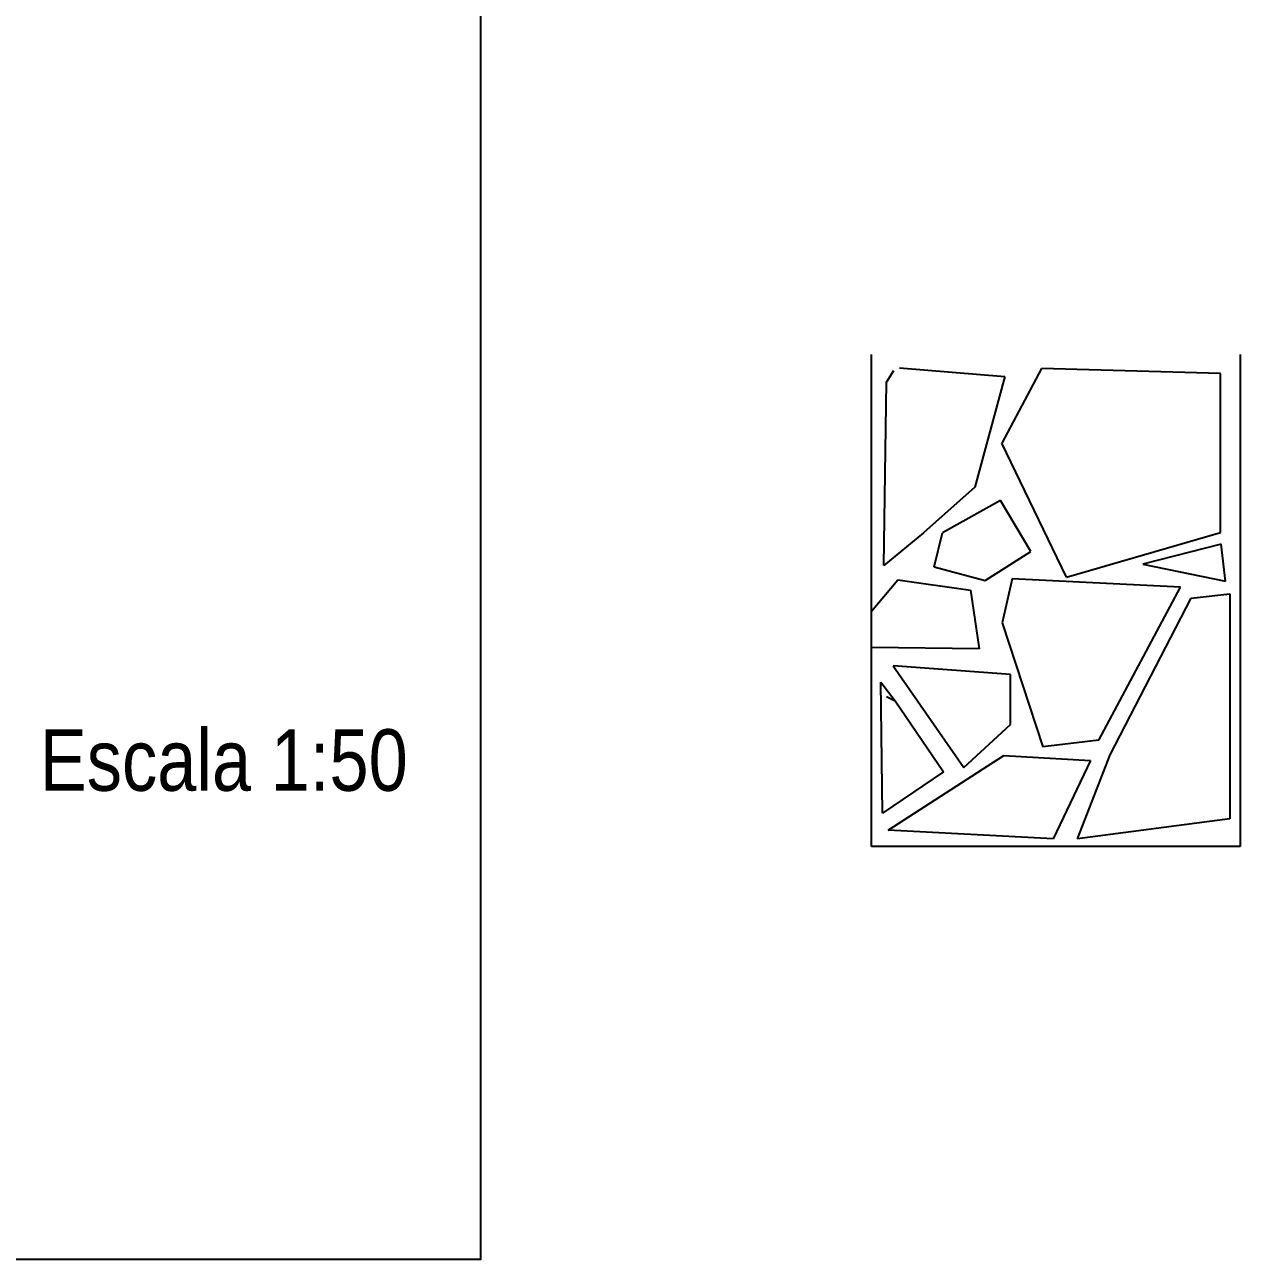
# Model space of a CAD drawing. Extents: x -52 to 126, y -84 to 6.
# Drawn here: x -11.716 to -7.76, y -14.076 to -10.06 of the extents above; entities that cross this region are included whole.
import ezdxf

# ---------------------------------------------------------------- set-up
doc = ezdxf.new("R2010")
doc.units = 0
doc.header["$MEASUREMENT"] = 0
for name, color, linetype in [('DIMENSIONES', 2, 'CONTINUOUS'), ('MARCO', 1, 'CONTINUOUS'), ('PAREDES', 7, 'CONTINUOUS'), ('PIEDRAS', 8, 'CONTINUOUS')]:
    doc.layers.add(name, color=color, linetype=linetype)
doc.styles.add('STYLE1', font='ARIALN.TTF', dxfattribs={"height": 0.2})

msp = doc.modelspace()

# ---------------------------------------------------------------- linework, layer by layer
at = {"layer": 'MARCO'}
msp.add_lwpolyline([(-17.1416, -6.0334), (-17.1416, -14.0759), (-10.2313, -14.0759), (-10.2313, -6.0334)], close=True, dxfattribs=at)
at = {"layer": 'PAREDES'}
for p, q in [((-8.9603, -12.7329), (-8.9603, -11.1329)), ((-7.7603, -11.1329), (-7.7603, -12.7329)), ((-7.7603, -12.7329), (-8.9603, -12.7329))]:
    msp.add_line(p, q, dxfattribs=at)
at = {"layer": 'PIEDRAS'}
for p, q in [((-8.911, -11.2222), (-8.8878, -11.1851)), ((-8.8693, -11.1759), (-8.5266, -11.2037)), ((-8.5266, -11.2037), (-8.6239, -11.5646)), ((-8.4068, -11.1787), (-8.5362, -11.4211)), ((-7.8246, -11.1949), (-8.4068, -11.1787)), ((-7.8246, -11.712), (-7.8246, -11.1949)), ((-8.9202, -11.8192), (-8.911, -11.2222)), ((-8.3259, -11.8575), (-8.5362, -11.4211)), ((-8.6239, -11.5646), (-8.7906, -11.7127)), ((-8.5411, -11.6075), (-8.7292, -11.7126)), ((-8.4415, -11.7734), (-8.5411, -11.6075)), ((-8.7906, -11.7127), (-8.9202, -11.8192)), ((-8.7569, -11.8232), (-8.7292, -11.7126)), ((-8.3259, -11.8575), (-7.8246, -11.712)), ((-7.8227, -11.7497), (-8.0774, -11.8145)), ((-7.8088, -11.8701), (-7.8227, -11.7497)), ((-8.5909, -11.8674), (-8.4415, -11.7734)), ((-8.7569, -11.8232), (-8.5909, -11.8674)), ((-8.0774, -11.8145), (-7.8088, -11.8701)), ((-8.9603, -11.9671), (-8.8742, -11.8654)), ((-8.8742, -11.8654), (-8.6384, -11.8991)), ((-8.5023, -11.8619), (-8.5355, -12.0057)), ((-7.9546, -11.8895), (-8.5023, -11.8619)), ((-8.6384, -11.8991), (-8.6103, -12.0899)), ((-8.2202, -12.3872), (-7.9546, -11.8895)), ((-8.1839, -12.4347), (-7.9199, -11.9256)), ((-7.9199, -11.9256), (-7.7949, -11.9117)), ((-7.7949, -11.9117), (-7.7949, -12.6429)), ((-8.5355, -12.0057), (-8.4028, -12.4093)), ((-8.6103, -12.0899), (-8.9603, -12.0856)), ((-8.89, -12.145), (-8.6598, -12.4761)), ((-8.5081, -12.1731), (-8.89, -12.145)), ((-8.9249, -12.6244), (-8.9295, -12.1987)), ((-8.9295, -12.1987), (-8.8832, -12.2588)), ((-8.5081, -12.3358), (-8.5081, -12.1731)), ((-8.911, -12.2449), (-8.8832, -12.2588)), ((-8.8832, -12.2588), (-8.7257, -12.4902)), ((-8.6598, -12.4761), (-8.5081, -12.3358)), ((-8.2202, -12.3872), (-8.4028, -12.4093)), ((-8.9063, -12.6802), (-8.53, -12.4369)), ((-8.53, -12.4369), (-8.2478, -12.4535)), ((-8.2904, -12.7077), (-8.1839, -12.4347)), ((-8.2478, -12.4535), (-8.3696, -12.7079)), ((-8.7257, -12.4902), (-8.9249, -12.6244)), ((-7.7949, -12.6429), (-8.2904, -12.7077)), ((-8.3696, -12.7079), (-8.9063, -12.6802))]:
    msp.add_line(p, q, dxfattribs=at)

# ---------------------------------------------------------------- texts
at = {"layer": 'DIMENSIONES', "style": 'STYLE1'}
msp.add_text('Escala 1:50', height=0.2, dxfattribs=at).set_placement((-11.6664, -12.5519))

doc.saveas('drawing.dxf')
